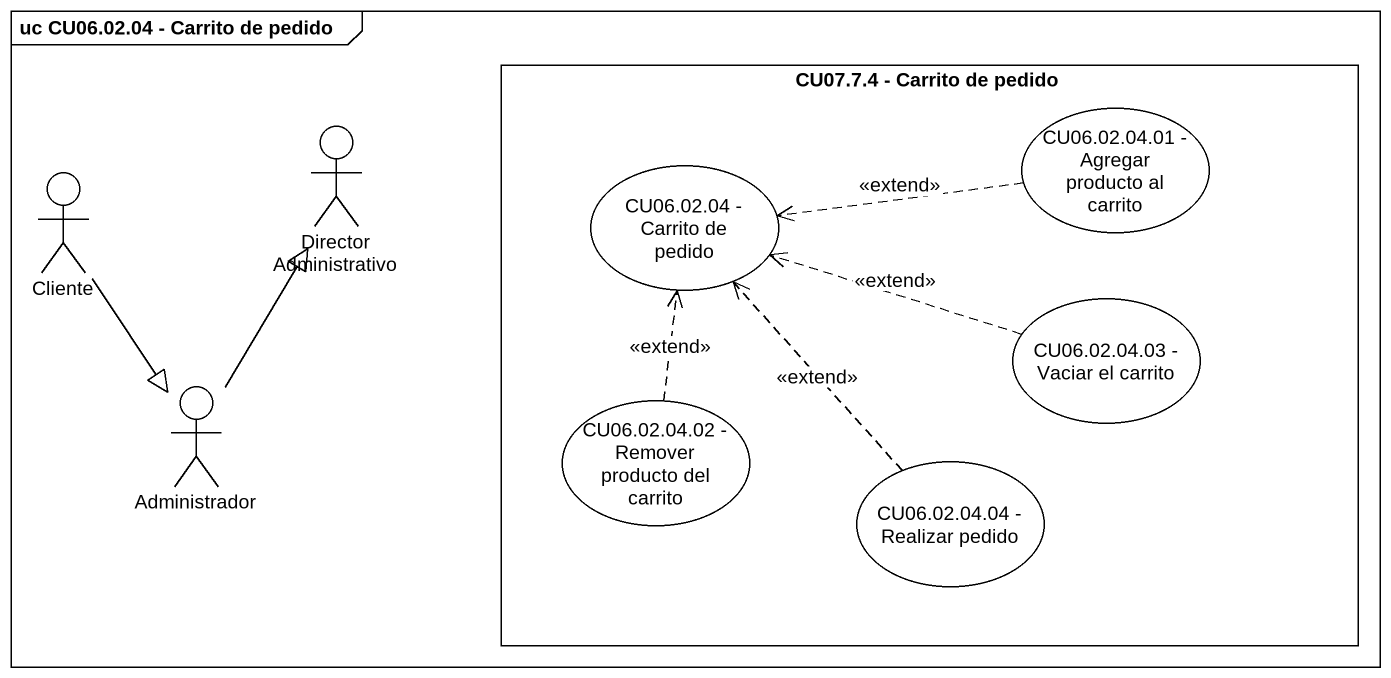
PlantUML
@startuml
mainframe uc CU06.02.04 - Carrito de pedido
rectangle "CU07.7.4 - Carrito de pedido" as CU07_7_4_Carrito_de_pedido {
  usecase "CU06.02.04.01 - Agregar producto al carrito" as CU06_02_04_01_Agregar
  usecase "CU06.02.04 - Carrito de pedido" as CU06_02_04_Carrito_de_pedido
  usecase "CU06.02.04.03 - Vaciar el carrito" as CU06_02_04_03_Vaciar_el
  usecase "CU06.02.04.02 - Remover producto del carrito" as CU06_02_04_02_Remover
  usecase "CU06.02.04.04 - Realizar pedido" as CU06_02_04_04_Realizar
}
actor "Director Administrativo" as Director_Administrativo
actor Cliente
actor Administrador
CU06_02_04_01_Agregar .left.> CU06_02_04_Carrito_de_pedido : <<extend>>
Cliente --|> Administrador
CU06_02_04_03_Vaciar_el .left.> CU06_02_04_Carrito_de_pedido : <<extend>>
Administrador -up-|> Director_Administrativo
CU06_02_04_02_Remover .up.> CU06_02_04_Carrito_de_pedido : <<extend>>
CU06_02_04_04_Realizar .up.> CU06_02_04_Carrito_de_pedido : <<extend>>
@enduml
